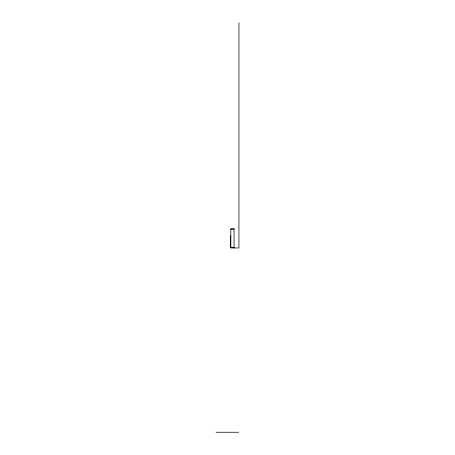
<?xml version="1.0" encoding="UTF-8"?>
<svg xmlns="http://www.w3.org/2000/svg" width="455" height="455" viewBox="0 0 455 455"><rect width="100%" height="100%" fill="white"/><g stroke="black" fill="none" stroke-linecap="round" stroke-linejoin="round"><path stroke-width="0.68" d="M230.816 229.223L234.041 229.223M230.816 235.883L230.492 235.883L230.492 238.101L230.816 238.101M230.816 238.909L230.492 238.909L230.492 241.122L230.816 241.122M230.816 241.929L230.492 241.929L230.492 244.147L230.816 244.147M230.816 244.955L230.492 244.955L230.492 247.167L230.816 247.167M230.816 247.304L234.041 247.304M216.057 432.25L238.625 432.25M238.943 22.75L238.943 247.975L230.816 247.975L230.816 228.632L234.041 228.626L234.041 247.969"/></g></svg>
